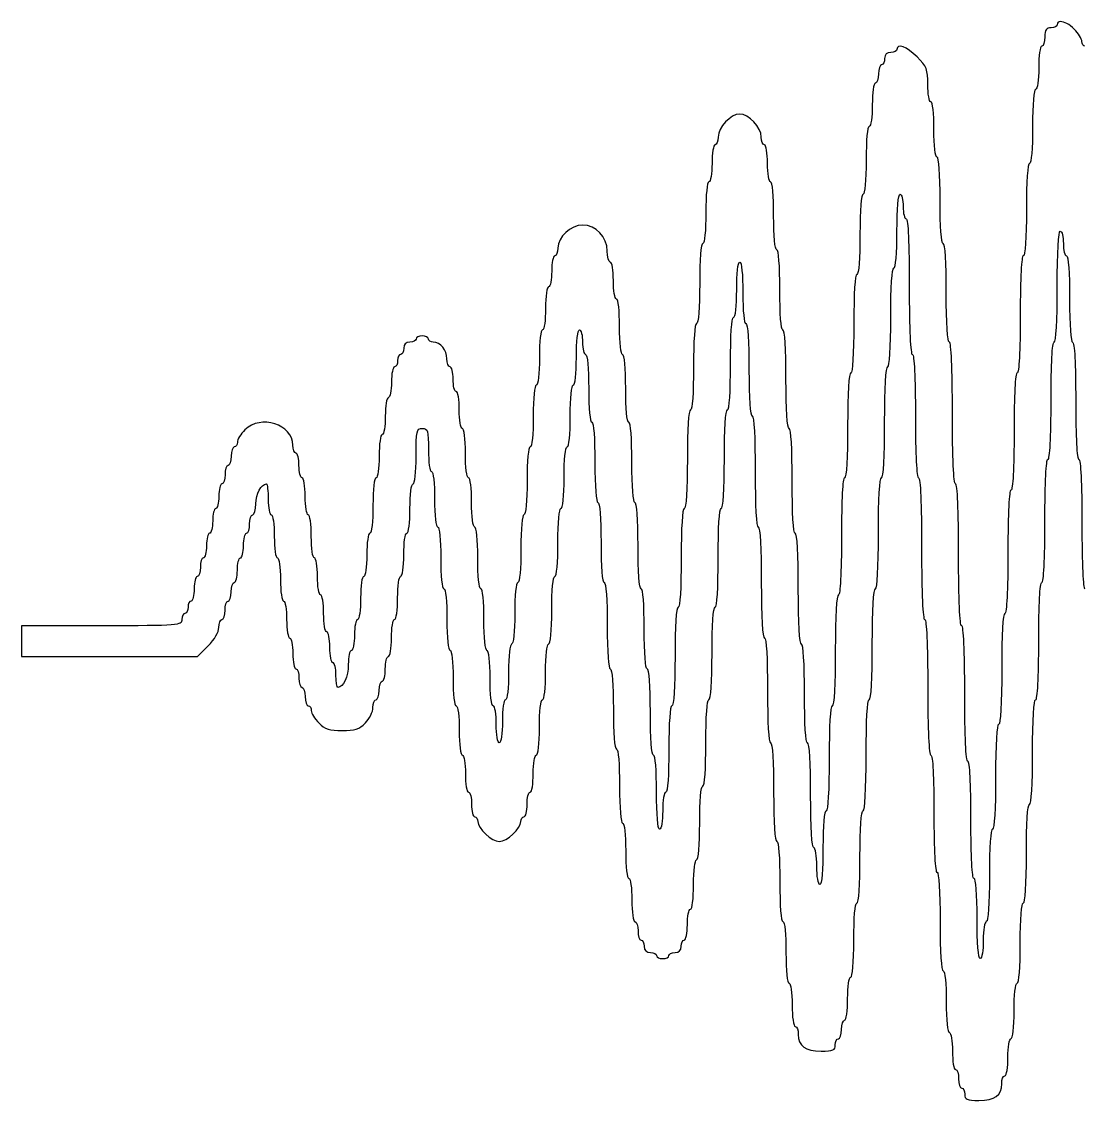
# Model space of a CAD drawing. Extents: x 18 to 597, y 6 to 390.
# Drawn here: x 17.7 to 71.9, y 239.6 to 294.6 of the extents above; entities that cross this region are included whole.
import ezdxf

# ---------------------------------------------------------------- set-up
doc = ezdxf.new("R2010")
doc.units = 0
doc.layers.add('Layer_1', color=7, linetype='CONTINUOUS')

msp = doc.modelspace()

# ---------------------------------------------------------------- linework, layer by layer
at = {"layer": 'Layer_1', "color": 7}
for points in [[(70.691705, 294.625295), (70.691705, 294.625295)], [(21.769696, 263.80299), (17.681333, 263.80299), (17.681333, 263.016956), (17.681333, 262.230925), (22.168225, 262.230925), (26.655117, 262.230925), (27.200269, 262.776077)]]:
    msp.add_lwpolyline(points, dxfattribs=at)
for points in [[(70.519174, 294.468199), (70.519174, 294.381709), (70.377411, 294.310552), (70.204432, 294.310552)], [(70.691705, 294.625295), (70.586501, 294.625862), (70.519174, 294.576304), (70.519174, 294.468199)], [(71.391199, 294.239443), (71.146949, 294.483684), (70.867047, 294.624346), (70.691705, 294.625295)], [(70.204432, 294.310552), (69.959804, 294.310552), (69.890239, 294.206192), (69.890239, 293.839261)], [(71.777047, 293.610508), (71.77705, 293.744174), (71.603478, 294.02715), (71.391199, 294.239443)], [(63.369362, 292.82227), (62.844206, 293.347426), (62.341895, 293.536659), (62.341895, 293.209775)], [(69.73259, 293.367422), (69.642733, 293.367422), (69.575494, 292.895668), (69.575494, 292.266645)], [(69.890239, 293.839261), (69.890239, 293.579791), (69.81908, 293.367422), (69.73259, 293.367422)], [(71.934146, 293.367422), (71.847656, 293.367422), (71.777047, 293.476842), (71.777047, 293.610508)], [(62.027153, 293.052676), (61.817484, 293.052676), (61.71296, 292.948158), (61.71296, 292.738484)], [(62.341895, 293.209775), (62.341895, 293.123283), (62.200132, 293.052676), (62.027153, 293.052676)], [(63.914514, 291.406748), (63.914514, 292.189934), (63.860031, 292.331601), (63.369362, 292.82227)], [(61.555314, 292.423741), (61.468821, 292.423741), (61.398215, 292.211372), (61.398215, 291.9519)], [(61.71296, 292.738484), (61.71296, 292.565504), (61.641804, 292.423741), (61.555314, 292.423741)], [(69.575494, 292.266645), (69.575494, 291.637623), (69.508251, 291.165868), (69.418398, 291.165868)], [(61.398215, 291.9519), (61.398215, 291.69243), (61.327609, 291.480061), (61.241119, 291.480061)], [(61.241119, 291.480061), (61.151262, 291.480061), (61.083472, 291.008306), (61.083472, 290.379284)], [(64.07161, 290.53693), (63.98512, 290.53693), (63.914514, 290.928169), (63.914514, 291.406748)], [(69.418398, 291.165868), (69.322298, 291.165868), (69.260751, 290.431712), (69.260751, 289.278507)], [(61.083472, 290.379284), (61.083472, 289.750264), (61.01623, 289.278507), (60.926376, 289.278507)], [(64.228706, 289.121411), (64.228706, 289.960105), (64.1648, 290.53693), (64.07161, 290.53693)], [(54.321716, 289.907442), (53.867324, 289.907442), (53.220936, 289.219461), (53.220936, 288.73556)], [(55.422492, 288.73556), (55.422492, 289.219461), (54.776102, 289.907442), (54.321716, 289.907442)], [(60.926376, 289.278507), (60.831064, 289.278507), (60.76928, 288.597164), (60.76928, 287.548793)], [(64.385802, 287.705889), (64.292613, 287.705889), (64.228706, 288.282714), (64.228706, 289.121411)], [(69.260751, 289.278507), (69.260751, 288.125302), (69.199754, 287.391696), (69.103655, 287.391696)], [(53.220936, 288.73556), (53.220939, 288.515401), (53.150333, 288.334827), (53.06384, 288.334827)], [(55.579589, 288.334827), (55.493099, 288.334827), (55.422492, 288.515401), (55.422492, 288.73556)], [(53.06384, 288.334827), (52.97647, 288.334827), (52.906193, 287.915882), (52.906193, 287.391696)], [(55.737235, 287.391696), (55.737235, 287.915882), (55.666959, 288.334827), (55.579589, 288.334827)], [(52.906193, 287.391696), (52.906193, 286.867511), (52.83647, 286.448016), (52.749097, 286.448016)], [(55.894331, 286.448016), (55.806961, 286.448016), (55.737235, 286.867511), (55.737235, 287.391696)], [(60.76928, 287.548793), (60.76928, 286.500425), (60.707496, 285.819081), (60.612184, 285.819081)], [(64.543452, 285.504335), (64.543452, 286.867217), (64.483144, 287.705889), (64.385802, 287.705889)], [(69.103655, 287.391696), (69.005811, 287.391696), (68.946559, 286.500213), (68.946559, 285.032496)], [(52.749097, 286.448016), (52.654745, 286.448016), (52.592001, 285.818928), (52.592001, 284.875397)], [(56.051427, 284.718301), (56.051427, 285.766672), (55.989646, 286.448016), (55.894331, 286.448016)], [(60.612184, 285.819081), (60.51541, 285.819078), (60.454534, 285.032666), (60.454534, 283.774621)], [(62.341895, 283.93172), (62.341895, 285.084925), (62.402895, 285.819081), (62.498992, 285.819081)], [(62.498992, 285.819081), (62.585481, 285.819078), (62.656091, 285.536105), (62.656091, 285.190143)], [(62.656091, 285.190143), (62.656091, 284.844181), (62.727247, 284.561205), (62.813737, 284.561205)], [(64.700548, 283.302782), (64.603193, 283.302782), (64.543452, 284.141456), (64.543452, 285.504335)], [(52.592001, 284.875397), (52.592001, 283.931866), (52.52926, 283.302782), (52.434905, 283.302782)], [(56.208524, 282.98859), (56.113214, 282.98859), (56.051427, 283.669933), (56.051427, 284.718301)], [(62.813737, 284.561205), (62.913813, 284.561205), (62.970833, 283.302802), (62.970833, 281.101228)], [(68.946559, 285.032496), (68.946559, 283.56478), (68.887306, 282.673844), (68.789463, 282.673844)], [(46.301533, 284.246462), (45.700786, 284.246462), (45.04366, 283.633812), (45.04366, 283.074027)], [(47.559956, 282.91693), (47.559956, 283.637204), (46.983077, 284.246462), (46.301533, 284.246462)], [(60.454534, 283.774621), (60.454534, 282.516581), (60.394215, 281.730163), (60.297438, 281.730163)], [(62.184249, 282.044909), (62.280348, 282.044909), (62.341895, 282.778512), (62.341895, 283.93172)], [(70.519174, 281.101228), (70.519174, 282.883453), (70.577264, 283.93172), (70.67627, 283.93172)], [(70.67627, 283.93172), (70.76276, 283.931717), (70.833369, 283.648744), (70.833369, 283.302782)], [(45.04366, 283.074027), (45.04366, 282.853871), (44.973051, 282.673844), (44.886564, 282.673844)], [(47.717052, 282.359652), (47.630563, 282.359652), (47.559956, 282.610282), (47.559956, 282.91693)], [(52.434905, 283.302782), (52.338134, 283.302782), (52.277258, 282.51692), (52.277258, 281.258875)], [(56.366173, 280.944132), (56.366173, 282.202174), (56.3053, 282.98859), (56.208524, 282.98859)], [(64.857644, 280.787036), (64.857644, 282.359587), (64.798835, 283.302782), (64.700548, 283.302782)], [(70.833369, 283.302782), (70.833367, 282.95682), (70.904526, 282.673844), (70.991016, 282.673844)], [(44.886564, 282.673844), (44.800071, 282.673844), (44.728915, 282.320265), (44.728915, 281.887813)], [(47.874149, 281.415971), (47.874149, 281.940157), (47.804423, 282.359652), (47.717052, 282.359652)], [(54.164619, 280.944132), (54.164617, 281.782826), (54.228523, 282.359652), (54.321716, 282.359652)], [(54.321716, 282.359652), (54.416068, 282.359652), (54.478812, 281.730567), (54.478812, 280.787036)], [(68.789463, 282.673844), (68.69014, 282.673844), (68.631813, 281.573321), (68.631813, 279.686259)], [(70.991016, 282.673844), (71.088357, 282.673844), (71.148112, 281.835173), (71.148112, 280.472291)], [(44.728915, 281.887813), (44.728915, 281.455361), (44.658308, 281.101228), (44.571818, 281.101228)], [(62.027153, 279.52861), (62.027153, 281.101166), (62.085965, 282.044909), (62.184249, 282.044909)], [(48.031245, 280.472291), (47.943874, 280.472291), (47.874149, 280.891788), (47.874149, 281.415971)], [(52.277258, 281.258875), (52.277256, 280.000833), (52.216933, 279.214418), (52.120159, 279.214418)], [(60.297438, 281.730163), (60.199154, 281.730163), (60.140342, 280.786974), (60.140342, 279.214418)], [(44.571818, 281.101228), (44.481962, 281.101228), (44.414722, 280.629474), (44.414722, 280.000452)], [(54.00697, 279.52861), (54.100157, 279.52861), (54.164619, 280.105438), (54.164619, 280.944132)], [(54.478812, 280.787036), (54.478812, 279.843502), (54.542103, 279.214418), (54.636458, 279.214418)], [(56.523269, 278.899675), (56.426495, 278.899675), (56.366173, 279.68609), (56.366173, 280.944132)], [(62.970833, 281.101228), (62.970833, 278.899652), (63.027851, 277.641802), (63.12793, 277.641802)], [(65.015291, 278.270737), (64.917007, 278.270737), (64.857644, 279.21448), (64.857644, 280.787036)], [(70.361528, 278.270737), (70.460534, 278.270737), (70.519174, 279.319001), (70.519174, 281.101228)], [(48.188894, 279.056771), (48.188894, 279.895465), (48.124435, 280.472291), (48.031245, 280.472291)], [(71.148112, 280.472291), (71.148112, 279.109411), (71.20785, 278.270737), (71.305208, 278.270737)], [(44.414722, 280.000452), (44.414722, 279.371429), (44.347483, 278.899675), (44.257626, 278.899675)], [(68.631813, 279.686259), (68.631813, 277.799192), (68.574039, 276.698121), (68.474717, 276.698121)], [(48.34599, 277.641802), (48.252801, 277.641802), (48.188894, 278.218074), (48.188894, 279.056771)], [(52.120159, 279.214418), (52.022801, 279.214418), (51.963063, 278.375746), (51.963063, 277.012864)], [(53.849874, 277.16996), (53.849874, 278.637677), (53.909127, 279.52861), (54.00697, 279.52861)], [(54.636458, 279.214418), (54.734302, 279.214418), (54.793555, 278.322934), (54.793555, 276.855218)], [(60.140342, 279.214418), (60.140342, 277.641864), (60.080979, 276.698121), (59.982695, 276.698121)], [(61.870057, 277.012864), (61.968343, 277.012864), (62.027153, 277.956056), (62.027153, 279.52861)], [(38.124254, 278.585483), (37.951275, 278.585483), (37.810062, 278.514326), (37.810062, 278.427833)], [(38.438997, 278.427833), (38.438997, 278.514326), (38.297237, 278.585483), (38.124254, 278.585483)], [(44.257626, 278.899675), (44.164439, 278.899675), (44.09998, 278.323397), (44.09998, 277.484703)], [(45.987341, 277.484703), (45.987341, 278.323397), (46.051247, 278.899675), (46.144437, 278.899675)], [(46.144437, 278.899675), (46.230929, 278.899675), (46.301533, 278.616699), (46.301533, 278.270737)], [(56.680365, 276.383926), (56.680365, 277.956483), (56.621553, 278.899675), (56.523269, 278.899675)], [(37.181124, 277.955994), (37.181124, 277.783015), (37.10997, 277.641802), (37.023477, 277.641802)], [(37.495316, 278.270737), (37.285645, 278.270737), (37.181124, 278.165666), (37.181124, 277.955994)], [(37.810062, 278.427833), (37.810062, 278.341343), (37.668296, 278.270737), (37.495316, 278.270737)], [(38.685941, 278.270737), (38.550026, 278.270737), (38.438997, 278.341343), (38.438997, 278.427833)], [(39.382677, 277.416905), (39.382677, 277.87194), (39.057159, 278.270737), (38.685941, 278.270737)], [(46.301533, 278.270737), (46.301533, 277.924775), (46.37269, 277.641802), (46.45918, 277.641802)], [(65.172387, 274.653664), (65.172387, 276.960077), (65.115573, 278.270737), (65.015291, 278.270737)], [(70.204432, 275.28315), (70.204432, 277.170214), (70.262202, 278.270737), (70.361528, 278.270737)], [(71.305208, 278.270737), (71.404531, 278.270737), (71.462305, 277.170214), (71.462305, 275.28315)], [(37.023477, 277.641802), (36.936988, 277.641802), (36.866381, 277.500039), (36.866381, 277.327057)], [(39.539774, 277.012864), (39.453284, 277.012864), (39.382677, 277.194502), (39.382677, 277.416905)], [(44.09998, 277.484703), (44.09998, 276.646012), (44.036073, 276.069184), (43.942881, 276.069184)], [(45.829691, 276.069184), (45.922881, 276.069184), (45.987341, 276.646012), (45.987341, 277.484703)], [(46.45918, 277.641802), (46.554492, 277.641802), (46.616276, 276.960455), (46.616276, 275.912087)], [(48.503086, 275.912087), (48.503086, 276.960455), (48.441302, 277.641802), (48.34599, 277.641802)], [(63.12793, 277.641802), (63.227517, 277.641802), (63.285026, 276.488467), (63.285026, 274.496565)], [(36.709285, 277.012864), (36.622795, 277.012864), (36.551636, 276.658732), (36.551636, 276.22628)], [(36.866381, 277.327057), (36.866381, 277.154077), (36.795778, 277.012864), (36.709285, 277.012864)], [(39.69687, 276.383926), (39.69687, 276.729888), (39.626263, 277.012864), (39.539774, 277.012864)], [(51.963063, 277.012864), (51.963063, 275.649985), (51.902758, 274.811311), (51.805417, 274.811311)], [(53.692778, 274.811311), (53.790621, 274.811311), (53.849874, 275.702244), (53.849874, 277.16996)], [(54.793555, 276.855218), (54.793555, 275.387501), (54.852807, 274.496565), (54.950651, 274.496565)], [(61.71296, 274.182373), (61.71296, 275.964601), (61.77105, 277.012864), (61.870057, 277.012864)], [(39.853966, 275.754441), (39.767476, 275.754441), (39.69687, 276.037964), (39.69687, 276.383926)], [(56.838012, 273.86763), (56.739728, 273.86763), (56.680365, 274.811373), (56.680365, 276.383926)], [(59.982695, 276.698121), (59.884019, 276.698121), (59.825599, 275.702117), (59.825599, 274.024726)], [(68.474717, 276.698121), (68.375395, 276.698121), (68.317621, 275.597599), (68.317621, 273.710534)], [(36.551636, 276.22628), (36.551636, 275.793825), (36.481032, 275.440246), (36.39454, 275.440246)], [(40.011615, 274.811311), (40.011615, 275.335493), (39.941336, 275.754441), (39.853966, 275.754441)], [(43.942881, 276.069184), (43.848528, 276.069184), (43.785784, 275.440099), (43.785784, 274.496565)], [(45.672595, 274.496565), (45.672595, 275.440099), (45.735339, 276.069184), (45.829691, 276.069184)], [(46.616276, 275.912087), (46.616276, 274.863717), (46.67806, 274.182373), (46.773372, 274.182373)], [(48.660733, 274.182373), (48.565421, 274.182373), (48.503086, 274.863717), (48.503086, 275.912087)], [(36.39454, 275.440246), (36.307169, 275.440246), (36.237443, 275.020751), (36.237443, 274.496565)], [(70.047335, 272.295012), (70.146658, 272.295012), (70.204432, 273.396085), (70.204432, 275.28315)], [(71.462305, 275.28315), (71.462305, 273.396085), (71.520629, 272.295012), (71.619951, 272.295012)], [(40.168711, 273.86763), (40.081341, 273.86763), (40.011615, 274.287125), (40.011615, 274.811311)], [(51.805417, 274.811311), (51.707133, 274.811311), (51.64832, 273.867565), (51.64832, 272.295012)], [(53.535682, 272.295012), (53.535682, 273.867565), (53.594494, 274.811311), (53.692778, 274.811311)], [(65.329483, 271.037139), (65.229201, 271.037139), (65.172387, 272.347251), (65.172387, 274.653664)], [(31.519591, 273.00994), (31.519591, 274.071798), (29.878401, 274.59941), (29.074951, 273.795971)], [(36.237443, 274.496565), (36.237443, 273.97238), (36.167718, 273.552885), (36.080347, 273.552885)], [(43.785784, 274.496565), (43.785784, 273.553031), (43.72249, 272.92395), (43.628138, 272.92395)], [(45.515499, 272.92395), (45.609851, 272.92395), (45.672595, 273.553031), (45.672595, 274.496565)], [(46.773372, 274.182373), (46.870146, 274.182373), (46.930468, 273.395958), (46.930468, 272.137916)], [(48.817829, 272.137916), (48.817829, 273.395958), (48.757507, 274.182373), (48.660733, 274.182373)], [(54.950651, 274.496565), (55.04966, 274.496565), (55.107747, 273.448302), (55.107747, 271.666077)], [(61.555314, 271.351331), (61.65432, 271.351331), (61.71296, 272.400148), (61.71296, 274.182373)], [(63.285026, 274.496565), (63.285026, 272.504663), (63.343087, 271.351331), (63.442675, 271.351331)], [(29.074951, 273.795971), (28.862658, 273.583675), (28.689102, 273.300702), (28.689102, 273.167036)], [(36.080347, 273.552885), (35.99049, 273.552885), (35.922701, 273.081128), (35.922701, 272.452108)], [(37.810062, 272.452108), (37.810062, 273.762567), (37.833035, 273.86763), (38.124254, 273.86763)], [(38.124254, 273.86763), (38.408808, 273.86763), (38.438997, 273.762804), (38.438997, 272.766853)], [(40.325808, 272.609757), (40.325808, 273.343617), (40.260439, 273.86763), (40.168711, 273.86763)], [(56.995108, 271.194235), (56.995108, 272.871626), (56.936674, 273.86763), (56.838012, 273.86763)], [(59.825599, 274.024726), (59.825599, 272.347333), (59.767168, 271.351331), (59.668503, 271.351331)], [(68.317621, 273.710534), (68.317621, 271.823469), (68.2593, 270.722396), (68.159974, 270.722396)], [(28.689102, 273.167036), (28.689102, 273.033367), (28.618496, 272.92395), (28.532006, 272.92395)], [(31.676687, 272.609757), (31.5902, 272.609757), (31.519591, 272.789784), (31.519591, 273.00994)], [(28.374357, 272.452108), (28.374357, 272.192636), (28.303753, 271.980269), (28.217261, 271.980269)], [(28.532006, 272.92395), (28.445516, 272.92395), (28.374357, 272.711577), (28.374357, 272.452108)], [(31.834336, 271.980269), (31.834336, 272.326228), (31.763177, 272.609757), (31.676687, 272.609757)], [(35.922701, 272.452108), (35.922701, 271.823085), (35.855461, 271.351331), (35.765605, 271.351331)], [(37.652412, 271.037139), (37.745602, 271.037139), (37.810062, 271.613411), (37.810062, 272.452108)], [(38.438997, 272.766853), (38.438997, 272.137834), (38.506236, 271.666077), (38.596093, 271.666077)], [(40.483454, 271.351331), (40.391729, 271.351331), (40.325808, 271.875898), (40.325808, 272.609757)], [(43.628138, 272.92395), (43.532826, 272.92395), (43.471042, 272.242603), (43.471042, 271.194235)], [(45.358403, 271.351331), (45.358403, 272.294862), (45.421144, 272.92395), (45.515499, 272.92395)], [(28.217261, 271.980269), (28.130771, 271.980269), (28.060165, 271.768453), (28.060165, 271.50898)], [(31.991433, 271.351331), (31.904943, 271.351331), (31.834336, 271.634304), (31.834336, 271.980269)], [(46.930468, 272.137916), (46.930468, 270.879873), (46.991341, 270.093458), (47.088117, 270.093458)], [(48.974925, 270.093458), (48.878151, 270.093458), (48.817829, 270.879873), (48.817829, 272.137916)], [(51.64832, 272.295012), (51.64832, 270.722458), (51.589508, 269.778716), (51.491224, 269.778716)], [(53.378035, 269.778716), (53.476319, 269.778716), (53.535682, 270.722458), (53.535682, 272.295012)], [(69.890239, 269.149778), (69.890239, 271.14168), (69.947745, 272.295012), (70.047335, 272.295012)], [(71.619951, 272.295012), (71.71979, 272.295012), (71.777047, 271.08942), (71.777047, 268.992682)], [(28.060165, 271.50898), (28.060165, 271.249508), (27.989559, 271.037139), (27.903069, 271.037139)], [(32.148529, 270.408204), (32.148529, 270.932389), (32.078803, 271.351331), (31.991433, 271.351331)], [(35.765605, 271.351331), (35.672415, 271.351331), (35.608508, 270.775059), (35.608508, 269.936362)], [(38.596093, 271.666077), (38.68928, 271.666077), (38.753189, 271.089248), (38.753189, 270.250554)], [(40.64055, 270.093458), (40.64055, 270.827318), (40.575182, 271.351331), (40.483454, 271.351331)], [(45.200756, 269.778716), (45.295109, 269.778716), (45.358403, 270.407797), (45.358403, 271.351331)], [(55.107747, 271.666077), (55.107747, 269.883849), (55.166387, 268.835585), (55.265396, 268.835585)], [(59.668503, 271.351331), (59.569183, 271.351331), (59.510854, 270.250811), (59.510854, 268.363746)], [(61.398215, 268.520843), (61.398215, 270.30307), (61.456308, 271.351331), (61.555314, 271.351331)], [(63.442675, 271.351331), (63.542954, 271.351331), (63.599771, 270.041219), (63.599771, 267.734809)], [(27.903069, 271.037139), (27.816579, 271.037139), (27.745421, 270.754166), (27.745421, 270.408204)], [(29.632783, 270.02621), (29.632783, 270.519329), (29.908875, 271.037139), (30.17187, 271.037139)], [(30.17187, 271.037139), (30.221295, 271.037139), (30.261718, 270.683006), (30.261718, 270.250554)], [(37.495316, 269.778716), (37.495316, 270.512575), (37.560685, 271.037139), (37.652412, 271.037139)], [(43.471042, 271.194235), (43.471042, 270.145864), (43.409258, 269.464523), (43.313945, 269.464523)], [(57.152204, 268.520843), (57.053525, 268.520843), (56.995108, 269.516842), (56.995108, 271.194235)], [(65.486579, 267.420066), (65.486579, 269.726476), (65.429765, 271.037139), (65.329483, 271.037139)], [(27.745421, 270.408204), (27.745421, 270.062244), (27.674814, 269.778716), (27.588325, 269.778716)], [(30.261718, 270.250554), (30.261718, 269.818102), (30.332324, 269.464523), (30.418814, 269.464523)], [(32.306175, 269.464523), (32.218805, 269.464523), (32.148529, 269.884021), (32.148529, 270.408204)], [(38.753189, 270.250554), (38.753189, 269.411861), (38.817646, 268.835585), (38.910839, 268.835585)], [(68.159974, 270.722396), (68.060387, 270.722396), (68.002878, 269.569064), (68.002878, 267.577162)], [(27.588325, 269.778716), (27.501835, 269.778716), (27.431228, 269.49574), (27.431228, 269.149778)], [(29.475134, 269.464523), (29.561623, 269.464523), (29.632783, 269.717315), (29.632783, 270.02621)], [(35.608508, 269.936362), (35.608508, 269.097668), (35.544049, 268.520843), (35.450859, 268.520843)], [(37.33822, 268.520843), (37.429948, 268.520843), (37.495316, 269.044859), (37.495316, 269.778716)], [(40.797647, 268.835585), (40.705921, 268.835585), (40.64055, 269.359601), (40.64055, 270.093458)], [(45.04366, 268.049001), (45.04366, 269.097372), (45.105444, 269.778716), (45.200756, 269.778716)], [(47.088117, 270.093458), (47.184891, 270.093458), (47.245214, 269.307043), (47.245214, 268.049001)], [(49.132022, 267.891905), (49.132022, 269.254784), (49.072267, 270.093458), (48.974925, 270.093458)], [(51.491224, 269.778716), (51.39294, 269.778716), (51.333575, 268.835523), (51.333575, 267.26297)], [(53.220936, 267.26297), (53.220936, 268.835523), (53.279751, 269.778716), (53.378035, 269.778716)], [(27.431228, 269.149778), (27.431228, 268.803816), (27.360071, 268.520843), (27.273581, 268.520843)], [(29.318037, 268.992682), (29.318037, 269.252154), (29.388641, 269.464523), (29.475134, 269.464523)], [(30.418814, 269.464523), (30.508671, 269.464523), (30.57591, 268.992766), (30.57591, 268.363746)], [(32.463272, 268.363746), (32.463272, 268.992766), (32.396032, 269.464523), (32.306175, 269.464523)], [(43.313945, 269.464523), (43.218633, 269.464523), (43.156299, 268.783177), (43.156299, 267.734809)], [(69.73259, 266.005094), (69.83218, 266.005094), (69.890239, 267.157876), (69.890239, 269.149778)], [(29.160941, 268.520843), (29.247431, 268.520843), (29.318037, 268.733212), (29.318037, 268.992682)], [(38.910839, 268.835585), (39.005191, 268.835585), (39.067935, 268.206504), (39.067935, 267.26297)], [(40.954743, 267.26297), (40.954743, 268.206504), (40.891999, 268.835585), (40.797647, 268.835585)], [(55.265396, 268.835585), (55.364405, 268.835585), (55.422492, 267.787322), (55.422492, 266.005094)], [(71.777047, 268.992682), (71.77705, 266.895945), (71.834307, 265.690351), (71.934146, 265.690351)], [(27.273581, 268.520843), (27.187091, 268.520843), (27.116484, 268.237867), (27.116484, 267.891905)], [(29.003845, 267.891905), (29.003845, 268.237867), (29.074449, 268.520843), (29.160941, 268.520843)], [(30.57591, 268.363746), (30.57591, 267.734727), (30.643706, 267.26297), (30.73356, 267.26297)], [(32.620368, 267.26297), (32.530511, 267.26297), (32.463272, 267.734727), (32.463272, 268.363746)], [(35.450859, 268.520843), (35.361005, 268.520843), (35.293763, 268.049086), (35.293763, 267.420066)], [(37.181124, 267.420066), (37.181124, 268.049086), (37.248366, 268.520843), (37.33822, 268.520843)], [(44.886564, 266.319286), (44.981873, 266.319286), (45.04366, 267.000633), (45.04366, 268.049001)], [(47.245214, 268.049001), (47.245214, 266.790959), (47.305533, 266.005094), (47.40231, 266.005094)], [(57.3093, 265.690351), (57.3093, 267.472579), (57.251211, 268.520843), (57.152204, 268.520843)], [(59.510854, 268.363746), (59.510854, 266.476682), (59.453077, 265.375609), (59.353758, 265.375609)], [(61.241119, 265.690351), (61.340125, 265.690351), (61.398215, 266.738615), (61.398215, 268.520843)], [(27.116484, 267.891905), (27.116484, 267.545943), (27.045878, 267.26297), (26.959388, 267.26297)], [(28.846199, 267.26297), (28.932688, 267.26297), (29.003845, 267.545943), (29.003845, 267.891905)], [(43.156299, 267.734809), (43.156299, 266.686438), (43.094512, 266.005094), (42.999203, 266.005094)], [(49.289671, 265.690351), (49.192315, 265.690351), (49.132022, 266.529025), (49.132022, 267.891905)], [(63.599771, 267.734809), (63.599771, 265.428393), (63.656585, 264.117733), (63.756867, 264.117733)], [(68.002878, 267.577162), (68.002878, 265.58526), (67.94537, 264.432478), (67.845782, 264.432478)], [(26.959388, 267.26297), (26.872898, 267.26297), (26.80174, 267.050598), (26.80174, 266.791128)], [(28.689102, 266.634032), (28.689102, 266.979994), (28.759709, 267.26297), (28.846199, 267.26297)], [(30.73356, 267.26297), (30.823416, 267.26297), (30.890656, 266.791213), (30.890656, 266.16219)], [(32.777464, 266.319286), (32.777464, 266.843469), (32.707738, 267.26297), (32.620368, 267.26297)], [(35.293763, 267.420066), (35.293763, 266.791043), (35.226521, 266.319286), (35.136667, 266.319286)], [(37.023477, 266.319286), (37.113334, 266.319286), (37.181124, 266.791043), (37.181124, 267.420066)], [(39.067935, 267.26297), (39.067935, 266.319439), (39.130678, 265.690351), (39.225031, 265.690351)], [(41.112392, 265.690351), (41.018039, 265.690351), (40.954743, 266.319439), (40.954743, 267.26297)], [(51.333575, 267.26297), (51.333575, 265.690416), (51.274763, 264.746671), (51.176479, 264.746671)], [(53.06384, 264.746671), (53.162127, 264.746671), (53.220936, 265.690413), (53.220936, 267.26297)], [(65.644228, 263.80299), (65.543946, 263.80299), (65.486579, 265.113653), (65.486579, 267.420066)], [(26.80174, 266.791128), (26.80174, 266.531656), (26.731134, 266.319286), (26.644644, 266.319286)], [(28.532006, 266.005094), (28.618496, 266.005094), (28.689102, 266.288073), (28.689102, 266.634032)], [(26.644644, 266.319286), (26.558151, 266.319286), (26.487548, 266.036313), (26.487548, 265.690351)], [(28.374357, 265.533255), (28.374357, 265.79273), (28.445516, 266.005094), (28.532006, 266.005094)], [(30.890656, 266.16219), (30.890656, 265.533168), (30.957895, 265.061413), (31.047752, 265.061413)], [(32.935113, 265.375609), (32.84774, 265.375609), (32.777464, 265.795104), (32.777464, 266.319286)], [(35.136667, 266.319286), (35.04681, 266.319286), (34.97902, 265.847529), (34.97902, 265.21851)], [(36.866381, 265.21851), (36.866381, 265.847529), (36.933624, 266.319286), (37.023477, 266.319286)], [(42.999203, 266.005094), (42.904847, 266.005094), (42.842104, 265.376009), (42.842104, 264.432478)], [(44.728915, 264.589575), (44.728915, 265.637945), (44.791252, 266.319286), (44.886564, 266.319286)], [(47.40231, 266.005094), (47.499648, 266.005094), (47.559956, 265.165872), (47.559956, 263.80299)], [(55.422492, 266.005094), (55.422492, 264.222866), (55.480579, 263.174052), (55.579589, 263.174052)], [(69.575494, 263.016956), (69.575494, 264.904021), (69.633265, 266.005094), (69.73259, 266.005094)], [(26.487548, 265.690351), (26.487548, 265.344389), (26.416941, 265.061413), (26.330451, 265.061413)], [(28.217261, 265.061413), (28.303753, 265.061413), (28.374357, 265.273786), (28.374357, 265.533255)], [(33.092209, 264.432478), (33.092209, 264.956661), (33.022484, 265.375609), (32.935113, 265.375609)], [(39.225031, 265.690351), (39.319386, 265.690351), (39.382677, 265.061264), (39.382677, 264.117733)], [(41.269488, 264.117733), (41.269488, 265.061264), (41.206745, 265.690351), (41.112392, 265.690351)], [(49.446767, 263.645894), (49.446767, 264.903936), (49.386448, 265.690351), (49.289671, 265.690351)], [(57.46695, 262.85986), (57.36794, 262.85986), (57.3093, 263.908124), (57.3093, 265.690351)], [(59.353758, 265.375609), (59.254748, 265.375606), (59.196661, 264.327342), (59.196661, 262.545117)], [(61.083472, 262.85986), (61.083472, 264.642085), (61.14211, 265.690351), (61.241119, 265.690351)], [(26.172804, 264.746671), (26.172804, 264.573691), (26.102197, 264.432478), (26.015708, 264.432478)], [(26.330451, 265.061413), (26.243959, 265.061413), (26.172804, 264.919653), (26.172804, 264.746671)], [(28.060165, 264.589575), (28.060165, 264.849047), (28.130771, 265.061413), (28.217261, 265.061413)], [(31.047752, 265.061413), (31.135122, 265.061413), (31.205399, 264.641916), (31.205399, 264.117733)], [(34.97902, 265.21851), (34.97902, 264.589487), (34.911781, 264.117733), (34.821924, 264.117733)], [(36.709285, 264.117733), (36.799142, 264.117733), (36.866381, 264.589487), (36.866381, 265.21851)], [(51.176479, 264.746671), (51.078195, 264.746671), (51.019383, 263.803478), (51.019383, 262.230925)], [(52.906193, 262.388021), (52.906193, 263.855738), (52.965996, 264.746671), (53.06384, 264.746671)], [(26.015708, 264.432478), (25.929215, 264.432478), (25.858611, 264.290713), (25.858611, 264.117733)], [(27.903069, 264.117733), (27.989559, 264.117733), (28.060165, 264.330102), (28.060165, 264.589575)], [(33.249306, 263.488798), (33.161932, 263.488798), (33.092209, 263.908293), (33.092209, 264.432478)], [(42.842104, 264.432478), (42.842104, 263.488947), (42.779363, 262.85986), (42.685008, 262.85986)], [(44.571818, 262.85986), (44.66713, 262.85986), (44.728915, 263.541207), (44.728915, 264.589575)], [(67.845782, 264.432478), (67.746773, 264.432478), (67.688133, 263.383664), (67.688133, 261.601437)], [(25.858611, 264.117733), (25.858611, 263.811293), (25.753494, 263.80299), (21.769696, 263.80299)], [(27.200269, 262.776077), (27.53538, 263.111185), (27.745421, 263.474314), (27.745421, 263.719204)], [(27.745421, 263.719204), (27.745421, 263.938313), (27.816579, 264.117733), (27.903069, 264.117733)], [(31.205399, 264.117733), (31.205399, 263.593547), (31.275124, 263.174052), (31.362495, 263.174052)], [(34.821924, 264.117733), (34.735434, 264.117733), (34.664825, 263.764154), (34.664825, 263.331702)], [(36.551636, 263.174052), (36.551636, 263.698235), (36.621915, 264.117733), (36.709285, 264.117733)], [(39.382677, 264.117733), (39.382677, 263.174202), (39.445418, 262.545117), (39.539774, 262.545117)], [(41.426584, 262.545117), (41.332232, 262.545117), (41.269488, 263.174202), (41.269488, 264.117733)], [(47.559956, 263.80299), (47.559956, 262.440111), (47.619697, 261.601437), (47.717052, 261.601437)], [(49.603863, 261.601437), (49.507089, 261.601437), (49.446767, 262.387849), (49.446767, 263.645894)], [(63.756867, 264.117733), (63.856943, 264.117733), (63.914514, 262.859883), (63.914514, 260.658307)], [(65.801325, 260.343564), (65.801325, 262.54514), (65.744307, 263.80299), (65.644228, 263.80299)], [(31.362495, 263.174052), (31.448985, 263.174052), (31.519591, 262.820473), (31.519591, 262.388021)], [(33.406952, 262.702213), (33.406952, 263.134665), (33.335795, 263.488798), (33.249306, 263.488798)], [(34.664825, 263.331702), (34.664828, 262.89925), (34.594219, 262.545117), (34.507729, 262.545117)], [(36.39454, 262.230925), (36.481913, 262.230925), (36.551636, 262.649867), (36.551636, 263.174052)], [(55.579589, 263.174052), (55.678251, 263.174052), (55.737235, 262.178048), (55.737235, 260.50066)], [(33.564048, 261.916179), (33.477558, 261.916179), (33.406952, 262.269762), (33.406952, 262.702213)], [(34.507729, 262.545117), (34.421239, 262.545117), (34.350082, 262.221716), (34.350082, 261.826331)], [(39.539774, 262.545117), (39.632963, 262.545117), (39.69687, 261.968845), (39.69687, 261.130148)], [(41.584231, 261.130148), (41.584231, 261.968845), (41.519774, 262.545117), (41.426584, 262.545117)], [(42.685008, 262.85986), (42.591818, 262.85986), (42.527361, 262.283034), (42.527361, 261.444341)], [(44.414722, 261.444341), (44.414722, 262.283034), (44.478629, 262.85986), (44.571818, 262.85986)], [(57.624046, 260.343564), (57.624046, 261.916117), (57.565234, 262.85986), (57.46695, 262.85986)], [(59.196661, 262.545117), (59.196661, 260.76289), (59.138574, 259.714626), (59.039565, 259.714626)], [(60.926376, 260.029371), (61.025382, 260.029371), (61.083472, 261.077632), (61.083472, 262.85986)], [(69.418398, 260.029371), (69.51772, 260.029371), (69.575494, 261.129891), (69.575494, 263.016956)], [(31.519591, 262.388021), (31.519591, 261.955569), (31.5902, 261.601437), (31.676687, 261.601437)], [(36.237443, 261.601437), (36.237443, 261.947399), (36.308053, 262.230925), (36.39454, 262.230925)], [(51.019383, 262.230925), (51.019383, 260.658371), (50.96057, 259.714626), (50.862286, 259.714626)], [(52.749097, 260.029371), (52.846944, 260.029371), (52.906193, 260.920308), (52.906193, 262.388021)], [(31.676687, 261.601437), (31.763177, 261.601437), (31.834336, 261.38962), (31.834336, 261.130148)], [(33.721147, 261.287244), (33.721147, 261.633209), (33.650541, 261.916179), (33.564048, 261.916179)], [(34.350082, 261.826331), (34.350082, 261.195192), (34.102294, 260.658307), (33.810993, 260.658307)], [(36.080347, 260.972499), (36.166837, 260.972499), (36.237443, 261.255477), (36.237443, 261.601437)], [(42.527361, 261.444341), (42.527361, 260.605647), (42.463452, 260.029371), (42.370265, 260.029371)], [(44.257626, 260.029371), (44.350816, 260.029371), (44.414722, 260.605647), (44.414722, 261.444341)], [(47.717052, 261.601437), (47.813829, 261.601437), (47.874149, 260.815572), (47.874149, 259.55753)], [(49.76151, 259.399883), (49.76151, 260.762763), (49.701204, 261.601437), (49.603863, 261.601437)], [(67.688133, 261.601437), (67.688133, 259.819212), (67.630046, 258.770945), (67.531036, 258.770945)], [(31.834336, 261.130148), (31.834336, 260.870679), (31.904943, 260.658307), (31.991433, 260.658307)], [(33.810993, 260.658307), (33.76157, 260.658307), (33.721147, 260.941285), (33.721147, 261.287244)], [(35.922701, 260.50066), (35.922701, 260.760129), (35.993857, 260.972499), (36.080347, 260.972499)], [(39.69687, 261.130148), (39.69687, 260.291454), (39.760776, 259.714626), (39.853966, 259.714626)], [(41.741327, 259.714626), (41.648137, 259.714626), (41.584231, 260.291454), (41.584231, 261.130148)], [(31.991433, 260.658307), (32.077922, 260.658307), (32.148529, 260.445937), (32.148529, 260.186468)], [(35.765605, 260.029371), (35.852094, 260.029371), (35.922701, 260.241188), (35.922701, 260.50066)], [(55.737235, 260.50066), (55.737235, 258.823269), (55.795655, 257.827815), (55.894331, 257.827815)], [(57.781142, 257.827815), (57.682855, 257.827815), (57.624046, 258.77101), (57.624046, 260.343564)], [(63.914514, 260.658307), (63.914514, 258.45673), (63.971531, 257.19833), (64.07161, 257.19833)], [(65.958421, 256.884135), (65.858342, 256.884135), (65.801325, 258.141988), (65.801325, 260.343564)], [(32.148529, 260.186468), (32.148529, 259.926995), (32.219686, 259.714626), (32.306175, 259.714626)], [(35.608508, 259.628636), (35.608508, 259.848792), (35.679115, 260.029371), (35.765605, 260.029371)], [(42.370265, 260.029371), (42.280408, 260.029371), (42.213169, 259.557617), (42.213169, 258.928592)], [(44.09998, 258.613849), (44.09998, 259.452543), (44.164439, 260.029371), (44.257626, 260.029371)], [(52.592001, 257.827815), (52.592001, 259.190697), (52.651742, 260.029371), (52.749097, 260.029371)], [(60.76928, 257.19833), (60.76928, 258.980557), (60.827367, 260.029371), (60.926376, 260.029371)], [(69.260751, 257.355976), (69.260751, 259.033367), (69.319719, 260.029371), (69.418398, 260.029371)], [(32.306175, 259.714626), (32.392665, 259.714626), (32.463272, 259.605208), (32.463272, 259.471539)], [(32.463272, 259.471539), (32.463272, 259.337873), (32.63683, 259.054898), (32.849123, 258.842604)], [(35.222104, 258.842604), (35.434383, 259.054898), (35.608508, 259.408477), (35.608508, 259.628636)], [(39.853966, 259.714626), (39.945694, 259.714626), (40.011615, 259.190613), (40.011615, 258.456753)], [(41.898423, 258.770945), (41.898423, 259.295131), (41.828697, 259.714626), (41.741327, 259.714626)], [(47.874149, 259.55753), (47.874149, 258.299488), (47.934471, 257.513072), (48.031245, 257.513072)], [(49.918606, 257.19833), (49.821251, 257.19833), (49.76151, 258.037001), (49.76151, 259.399883)], [(50.862286, 259.714626), (50.764928, 259.714626), (50.70464, 258.875955), (50.70464, 257.513072)], [(59.039565, 259.714626), (58.940889, 259.714626), (58.881919, 258.718624), (58.881919, 257.041231)], [(32.849123, 258.842604), (33.157846, 258.533879), (33.395576, 258.456753), (34.03589, 258.456753)], [(34.03589, 258.456753), (34.676201, 258.456753), (34.913364, 258.533879), (35.222104, 258.842604)], [(42.055519, 257.827815), (41.968149, 257.827815), (41.898423, 258.24676), (41.898423, 258.770945)], [(42.213169, 258.928592), (42.213169, 258.299572), (42.145373, 257.827815), (42.055519, 257.827815)], [(67.531036, 258.770945), (67.432357, 258.770945), (67.37394, 257.774944), (67.37394, 256.097553)], [(40.011615, 258.456753), (40.011615, 257.722893), (40.076986, 257.19833), (40.168711, 257.19833)], [(43.942881, 257.19833), (44.036073, 257.19833), (44.09998, 257.775153), (44.09998, 258.613849)], [(52.434905, 255.625711), (52.532246, 255.625711), (52.592001, 256.464936), (52.592001, 257.827815)], [(55.894331, 257.827815), (55.992618, 257.827815), (56.051427, 256.884073), (56.051427, 255.311519)], [(57.938789, 255.154423), (57.938789, 256.831813), (57.879801, 257.827815), (57.781142, 257.827815)], [(40.168711, 257.19833), (40.256085, 257.19833), (40.325808, 256.779382), (40.325808, 256.2552)], [(43.785784, 256.2552), (43.785784, 256.779382), (43.85551, 257.19833), (43.942881, 257.19833)], [(48.031245, 257.513072), (48.127344, 257.513072), (48.188894, 256.778917), (48.188894, 255.625711)], [(50.075702, 255.311519), (50.075702, 256.464724), (50.014705, 257.19833), (49.918606, 257.19833)], [(50.70464, 257.513072), (50.70464, 256.150193), (50.644885, 255.311519), (50.547544, 255.311519)], [(58.881919, 257.041231), (58.881919, 255.36384), (58.823485, 254.367838), (58.724823, 254.367838)], [(60.612184, 254.367838), (60.71119, 254.367838), (60.76928, 255.416102), (60.76928, 257.19833)], [(64.07161, 257.19833), (64.170933, 257.19833), (64.228706, 256.097807), (64.228706, 254.210742)], [(69.103655, 254.682581), (69.202317, 254.682581), (69.260751, 255.678586), (69.260751, 257.355976)], [(66.116067, 253.895997), (66.116067, 255.783062), (66.057743, 256.884135), (65.958421, 256.884135)], [(40.325808, 256.2552), (40.325808, 255.731014), (40.396084, 255.311519), (40.483454, 255.311519)], [(43.628138, 255.311519), (43.715508, 255.311519), (43.785784, 255.731014), (43.785784, 256.2552)], [(67.37394, 256.097553), (67.37394, 254.420162), (67.315506, 253.424158), (67.216844, 253.424158)], [(48.188894, 255.625711), (48.188894, 254.472503), (48.249891, 253.738901), (48.34599, 253.738901)], [(52.277258, 253.738901), (52.277256, 254.892106), (52.338808, 255.625711), (52.434905, 255.625711)], [(40.483454, 255.311519), (40.569947, 255.311519), (40.64055, 255.028543), (40.64055, 254.682581)], [(43.471042, 254.682581), (43.471042, 255.028543), (43.541648, 255.311519), (43.628138, 255.311519)], [(50.232798, 253.424158), (50.136699, 253.424158), (50.075702, 254.158314), (50.075702, 255.311519)], [(50.547544, 255.311519), (50.460173, 255.311519), (50.390448, 254.892024), (50.390448, 254.367838)], [(56.051427, 255.311519), (56.051427, 253.738966), (56.11024, 252.79522), (56.208524, 252.79522)], [(58.095885, 252.481028), (57.997206, 252.481028), (57.938789, 253.477029), (57.938789, 255.154423)], [(40.64055, 254.682581), (40.64055, 254.336622), (40.711157, 254.053646), (40.797647, 254.053646)], [(43.313945, 254.053646), (43.400435, 254.053646), (43.471042, 254.336622), (43.471042, 254.682581)], [(50.390448, 254.367838), (50.390448, 253.843656), (50.320169, 253.424158), (50.232798, 253.424158)], [(58.724823, 254.367838), (58.628723, 254.367838), (58.567726, 253.634233), (58.567726, 252.481028)], [(60.454534, 252.009189), (60.454534, 253.476902), (60.51434, 254.367838), (60.612184, 254.367838)], [(68.946559, 252.166285), (68.946559, 253.738839), (69.005371, 254.682581), (69.103655, 254.682581)], [(40.797647, 254.053646), (40.884136, 254.053646), (40.954743, 253.944229), (40.954743, 253.81056)], [(40.954743, 253.81056), (40.954743, 253.457073), (41.672163, 252.79522), (42.055519, 252.79522)], [(42.055519, 252.79522), (42.438879, 252.79522), (43.156299, 253.457073), (43.156299, 253.81056)], [(43.156299, 253.81056), (43.156299, 253.944229), (43.227456, 254.053646), (43.313945, 254.053646)], [(48.34599, 253.738901), (48.43918, 253.738901), (48.503086, 253.162075), (48.503086, 252.323381)], [(52.120159, 251.852093), (52.216256, 251.852093), (52.277258, 252.585695), (52.277258, 253.738901)], [(64.228706, 254.210742), (64.228706, 252.323678), (64.28648, 251.222604), (64.385802, 251.222604)], [(66.273164, 250.908412), (66.173841, 250.908412), (66.116067, 252.008935), (66.116067, 253.895997)], [(67.216844, 253.424158), (67.119, 253.424158), (67.059198, 252.533225), (67.059198, 251.065508)], [(56.208524, 252.79522), (56.3053, 252.79522), (56.366173, 252.009361), (56.366173, 250.751316)], [(48.503086, 252.323381), (48.503086, 251.484687), (48.567543, 250.908412), (48.660733, 250.908412)], [(58.252981, 251.537347), (58.252981, 252.061533), (58.183255, 252.481028), (58.095885, 252.481028)], [(58.567726, 252.481028), (58.567726, 251.32782), (58.506177, 250.593667), (58.410077, 250.593667)], [(68.789463, 249.650536), (68.887746, 249.650536), (68.946559, 250.593731), (68.946559, 252.166285)], [(51.963063, 250.593667), (51.963063, 251.327523), (52.028431, 251.852093), (52.120159, 251.852093)], [(58.410077, 250.593667), (58.322707, 250.593667), (58.252981, 251.013162), (58.252981, 251.537347)], [(60.297438, 249.650536), (60.395285, 249.650536), (60.454534, 250.541475), (60.454534, 252.009189)], [(64.385802, 251.222604), (64.484086, 251.222604), (64.543452, 250.279409), (64.543452, 248.706859)], [(67.059198, 251.065508), (67.059198, 249.597795), (66.999945, 248.706859), (66.902101, 248.706859)], [(48.660733, 250.908412), (48.750587, 250.908412), (48.817829, 250.436658), (48.817829, 249.807635)], [(51.805417, 249.335794), (51.897145, 249.335794), (51.963063, 249.859801), (51.963063, 250.593667)], [(56.366173, 250.751316), (56.366173, 249.493271), (56.426495, 248.706859), (56.523269, 248.706859)], [(66.43026, 248.863955), (66.43026, 250.121997), (66.369938, 250.908412), (66.273164, 250.908412)], [(48.817829, 249.807635), (48.817829, 249.178616), (48.885071, 248.706859), (48.974925, 248.706859)], [(51.64832, 248.54976), (51.64832, 248.982214), (51.718927, 249.335794), (51.805417, 249.335794)], [(60.140342, 247.763175), (60.140342, 248.916375), (60.201339, 249.650536), (60.297438, 249.650536)], [(68.631813, 247.606079), (68.631813, 248.864121), (68.692689, 249.650536), (68.789463, 249.650536)], [(66.587356, 246.819498), (66.490579, 246.819498), (66.43026, 247.605913), (66.43026, 248.863955)], [(48.974925, 248.706859), (49.061418, 248.706856), (49.132022, 248.494486), (49.132022, 248.235017)], [(49.132022, 248.235017), (49.132022, 247.975545), (49.203181, 247.763175), (49.289671, 247.763175)], [(51.491224, 247.763175), (51.577714, 247.763178), (51.64832, 248.117308), (51.64832, 248.54976)], [(56.523269, 248.706859), (56.617622, 248.706859), (56.680365, 248.077771), (56.680365, 247.13424)], [(64.543452, 248.706859), (64.543452, 247.134305), (64.602264, 246.19056), (64.700548, 246.19056)], [(66.902101, 248.706859), (66.814728, 248.706856), (66.745005, 248.287352), (66.745005, 247.763175)], [(49.289671, 247.763175), (49.376163, 247.763178), (49.446767, 247.621412), (49.446767, 247.448433)], [(51.333575, 247.448433), (51.333575, 247.621412), (51.404734, 247.763175), (51.491224, 247.763175)], [(59.982695, 245.876367), (60.078795, 245.876367), (60.140342, 246.609976), (60.140342, 247.763175)], [(66.745005, 247.763175), (66.745005, 247.238995), (66.674726, 246.819498), (66.587356, 246.819498)], [(49.446767, 247.448433), (49.446767, 247.238761), (49.551838, 247.13424), (49.76151, 247.13424)], [(49.76151, 247.13424), (49.934489, 247.13424), (50.075702, 247.063637), (50.075702, 246.977144)], [(50.70464, 246.977144), (50.70464, 247.063637), (50.846403, 247.13424), (51.019383, 247.13424)], [(51.019383, 247.13424), (51.229051, 247.13424), (51.333575, 247.238761), (51.333575, 247.448433)], [(56.680365, 247.13424), (56.680365, 246.190706), (56.743659, 245.561622), (56.838012, 245.561622)], [(68.474717, 245.561622), (68.571494, 245.561622), (68.631813, 246.348037), (68.631813, 247.606079)], [(50.075702, 246.977144), (50.075702, 246.890654), (50.217468, 246.819498), (50.390448, 246.819498)], [(50.390448, 246.819498), (50.56343, 246.819498), (50.70464, 246.890654), (50.70464, 246.977144)], [(64.700548, 246.19056), (64.794903, 246.19056), (64.857644, 245.561472), (64.857644, 244.617941)], [(56.838012, 245.561622), (56.927866, 245.561622), (56.995108, 245.089865), (56.995108, 244.460845)], [(59.825599, 244.775591), (59.825599, 245.404613), (59.892839, 245.876367), (59.982695, 245.876367)], [(68.317621, 244.146102), (68.317621, 244.984791), (68.38153, 245.561622), (68.474717, 245.561622)], [(56.995108, 244.460845), (56.995108, 243.831823), (57.062347, 243.360068), (57.152204, 243.360068)], [(59.668503, 243.674814), (59.75836, 243.674814), (59.825599, 244.146571), (59.825599, 244.775591)], [(64.857644, 244.617941), (64.857644, 243.67441), (64.920938, 243.045326), (65.015291, 243.045326)], [(68.159974, 242.731133), (68.253167, 242.731133), (68.317621, 243.307411), (68.317621, 244.146102)], [(57.152204, 243.360068), (57.238694, 243.360068), (57.3093, 243.177883), (57.3093, 242.955477)], [(59.510854, 243.202972), (59.510854, 243.462442), (59.582013, 243.674814), (59.668503, 243.674814)], [(57.3093, 242.955477), (57.3093, 242.358927), (57.661533, 242.102195), (58.477878, 242.102195)], [(59.196661, 242.416388), (59.196661, 242.58937), (59.267268, 242.731133), (59.353758, 242.731133)], [(59.353758, 242.731133), (59.440247, 242.731133), (59.510854, 242.9435), (59.510854, 243.202972)], [(65.015291, 243.045326), (65.102664, 243.045326), (65.172387, 242.626378), (65.172387, 242.102195)], [(68.002878, 241.787453), (68.002878, 242.311635), (68.072604, 242.731133), (68.159974, 242.731133)], [(58.477878, 242.102195), (59.091912, 242.102195), (59.196661, 242.147749), (59.196661, 242.416388)], [(65.172387, 242.102195), (65.172387, 241.578018), (65.242113, 241.158515), (65.329483, 241.158515)], [(67.845782, 240.843772), (67.933152, 240.843772), (68.002878, 241.263276), (68.002878, 241.787453)], [(65.329483, 241.158515), (65.415976, 241.158515), (65.486579, 240.946148), (65.486579, 240.686676)], [(65.486579, 240.686676), (65.486579, 240.427204), (65.557739, 240.214834), (65.644228, 240.214834)], [(67.688133, 240.439732), (67.688133, 240.662137), (67.759292, 240.843772), (67.845782, 240.843772)], [(65.644228, 240.214834), (65.730721, 240.214834), (65.801325, 240.073622), (65.801325, 239.900642)], [(66.520108, 239.585899), (67.336436, 239.585899), (67.688133, 239.843181), (67.688133, 240.439732)], [(65.801325, 239.900642), (65.801325, 239.632003), (65.906071, 239.585899), (66.520108, 239.585899)]]:
    msp.add_open_spline(points, degree=3, dxfattribs=at)

doc.saveas('drawing.dxf')
